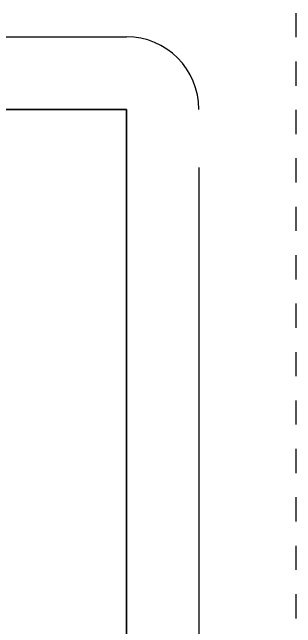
# Model space of a CAD drawing. Header units: millimetres. Extents: x 409504 to 410674, y 7402686 to 14806894.
# Drawn here: x 410088.29 to 410100.01, y 7402905.66 to 7402931.07 of the extents above; entities that cross this region are included whole.
import ezdxf

# ---------------------------------------------------------------- set-up
doc = ezdxf.new("R2010")
doc.units = ezdxf.units.MM
doc.linetypes.add('JIS_02_1.0', pattern=[2, 1, -1])
for name, color, linetype in [('G_meiofio', 8, 'Continuous'), ('G_quadra', 4, 'Continuous'), ('G_txareasdatas', 1, 'Continuous')]:
    doc.layers.add(name, color=color, linetype=linetype)

msp = doc.modelspace()

# ---------------------------------------------------------------- linework, layer by layer
at = {"layer": 'G_meiofio', "linetype": 'JIS_02_1.0'}
msp.add_line((410100.007, 7403069.042), (410100.007, 7402721.226), dxfattribs=at)
at = {"layer": 'G_meiofio'}
for p, q in [((409915.305, 7402930.065), (410093.007, 7402930.065)), ((410096.007, 7402924.658), (410096.007, 7402730.814))]:
    msp.add_line(p, q, dxfattribs=at)
msp.add_arc((410093.007, 7402927.065), 3, 360, 90, dxfattribs=at)
at = {"layer": 'G_quadra'}
for p, q in [((409919.007, 7402927.065), (410093.007, 7402927.065)), ((410093.007, 7402927.065), (410093.007, 7402730.814))]:
    msp.add_line(p, q, dxfattribs=at)
at = {"layer": 'G_txareasdatas'}
msp.add_lwpolyline([(409949.007, 7402861.658), (409919.007, 7402861.658), (409919.007, 7402831.065), (409949.007, 7402831.065), (409949.007, 7402776.863), (410093.007, 7402730.814), (410093.007, 7402927.065), (409949.007, 7402927.065), (409949.007, 7402861.658)], dxfattribs=at)

doc.saveas('drawing.dxf')
